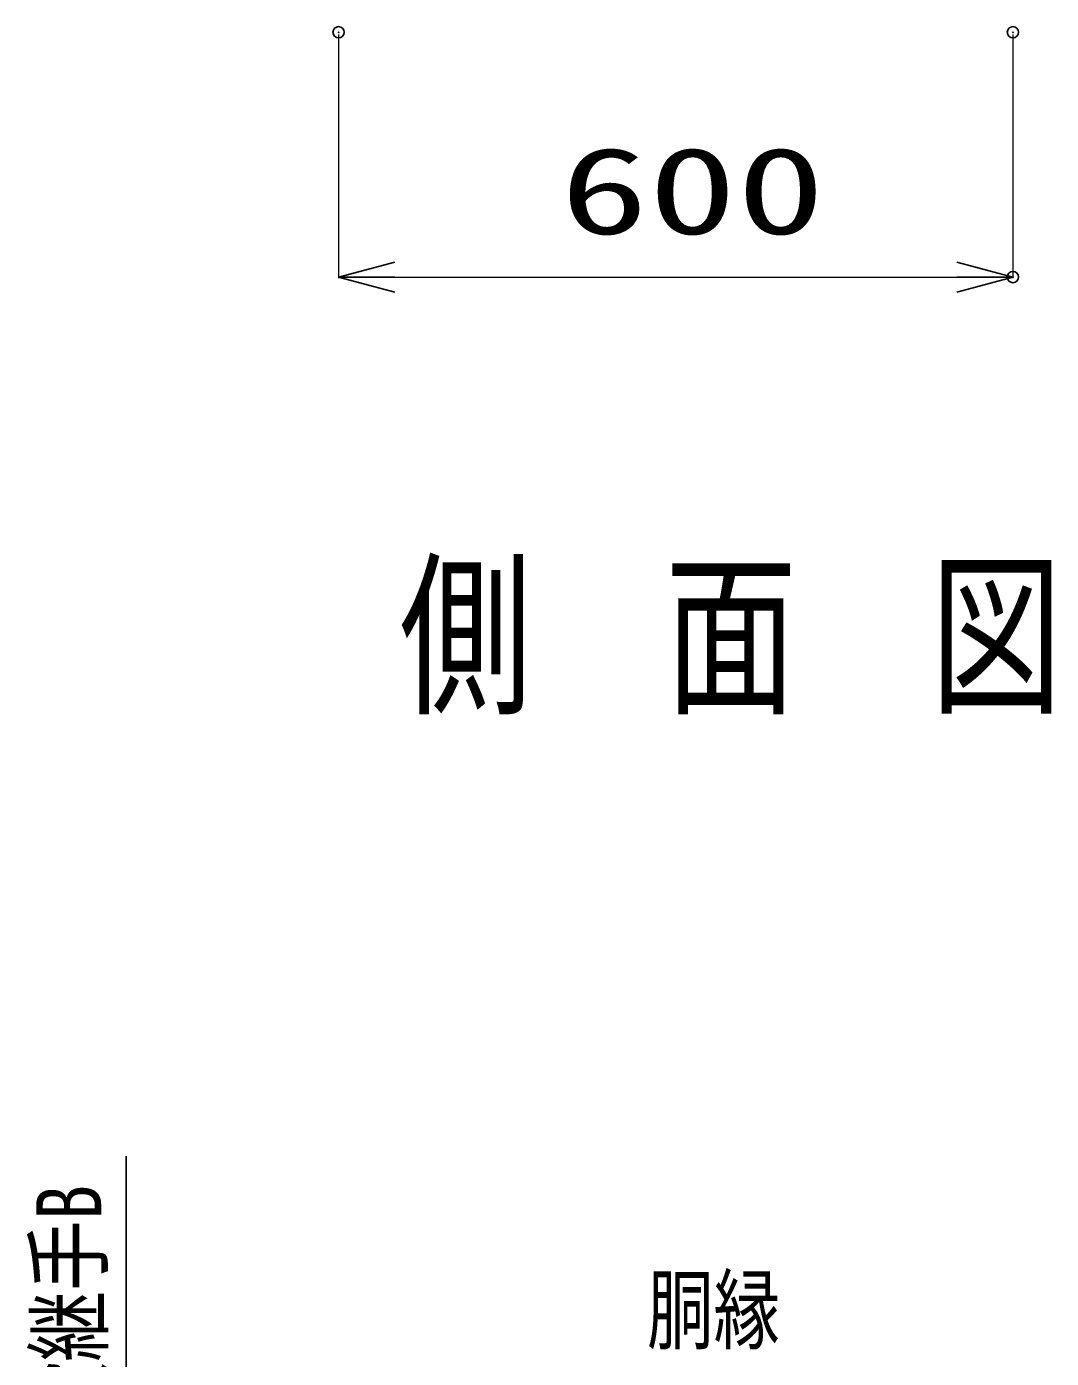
# Model space of a CAD drawing. Units: millimetres, scale not verified. Extents: x -6234 to 6240, y -4413 to 4407.
# Drawn here: x -897 to 15, y -2162 to -977 of the extents above; entities that cross this region are included whole.
import ezdxf
from ezdxf.enums import TextEntityAlignment as Align

# ---------------------------------------------------------------- set-up
doc = ezdxf.new("R2010")
doc.units = ezdxf.units.MM
doc.header["$LTSCALE"] = 20
doc.header["$PDMODE"] = 32
doc.header["$PDSIZE"] = 10
for name, color, linetype, lineweight in [('0-1_0', 7, 'Continuous', 25), ('0-2_1', 7, 'Continuous', 25), ('0-3_DEFPOINTS', 9, 'Continuous', 25), ('0-7_SCALE', 7, 'Continuous', 25)]:
    doc.layers.add(name, color=color, linetype=linetype, lineweight=lineweight)
doc.styles.add('ＭＳ ゴシック', font='')
doc.styles.get('ＭＳ ゴシック').set_extended_font_data('MS Gothic')

# ---------------------------------------------------------------- blocks, each defined once
blk = doc.blocks.new('_Open30')
at = {"layer": '0-1_0'}
blk.add_line((0, 0), (-20, 0), dxfattribs=at)
blk.add_lwpolyline([(-20, 5.359), (0, 0), (-20, -5.359)], dxfattribs=at)

msp = doc.modelspace()

# ---------------------------------------------------------------- linework, layer by layer
at = {"layer": '0-2_1'}
msp.add_line((-808.15, -2505.57), (-808.15, -1982.52), dxfattribs=at)
at = {"layer": '0-3_DEFPOINTS'}
for p in [(-619.14, -982), (-19.14, -982), (-19.14, -1199.94)]:
    msp.add_point(p, dxfattribs=at)
at = {"layer": '0-7_SCALE', "lineweight": 15}
for p, q in [((-619.14, -984), (-619.14, -1200.94)), ((-19.14, -984), (-19.14, -1200.94)), ((-569.14, -1199.94), (-69.14, -1199.94))]:
    msp.add_line(p, q, dxfattribs=at)

# ---------------------------------------------------------------- block references
at = {"layer": '0-7_SCALE', "xscale": 2.5, "yscale": 2.5, "rotation": 180}
msp.add_blockref('_Open30', (-619.14, -1199.94), dxfattribs=at)
at = {"layer": '0-7_SCALE', "xscale": 2.5, "yscale": 2.5}
msp.add_blockref('_Open30', (-19.14, -1199.94), dxfattribs=at)

# ---------------------------------------------------------------- texts
at = {"layer": '0-1_0', "style": 'ＭＳ ゴシック', "width": 0.75}
for s, height, p in [('側\u3000面\u3000図', 115.4, (-565.13, -1611.13)), ('胴縁', 57.77, (-344.65, -2165.41))]:
    msp.add_text(s, height=height, dxfattribs=at).set_placement(p, align=Align.BOTTOM_LEFT)
at = {"layer": '0-1_0', "style": 'ＭＳ ゴシック', "width": 0.8}
msp.add_text('端柱上下段継手B', height=57.77, rotation=90, dxfattribs=at).set_placement((-813.01, -2480.67), align=Align.BOTTOM_LEFT)
at = {"layer": '0-7_SCALE', "style": 'ＭＳ ゴシック', "width": 1.5}
msp.add_text('600', height=76.98, dxfattribs=at).set_placement((-422, -1184.74), align=Align.BOTTOM_LEFT)

doc.saveas('drawing.dxf')
